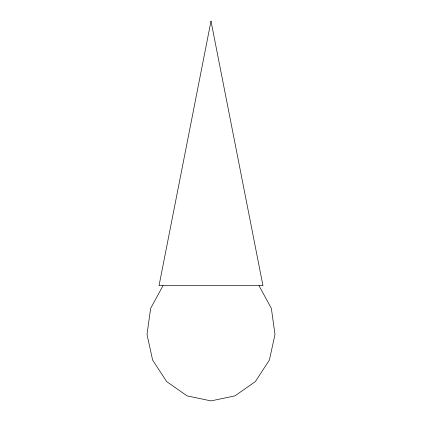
<?xml version="1.0" encoding="UTF-8"?>
<svg xmlns="http://www.w3.org/2000/svg" width="422" height="422" viewBox="0 0 422 422"><rect width="100%" height="100%" fill="white"/><g stroke="black" fill="none" stroke-linecap="round" stroke-linejoin="round"><path stroke-width="0.63" d="M162.987 285.694L150.638 308.398L147.009 334.446L152.616 360.082L166.658 381.599L187.104 395.894L211 400.9L234.896 395.894L255.342 381.599L269.384 360.082L274.991 334.446L271.362 308.398L259.013 285.694M211 21.1L159.031 285.694L262.969 285.694L211 21.1"/></g></svg>
